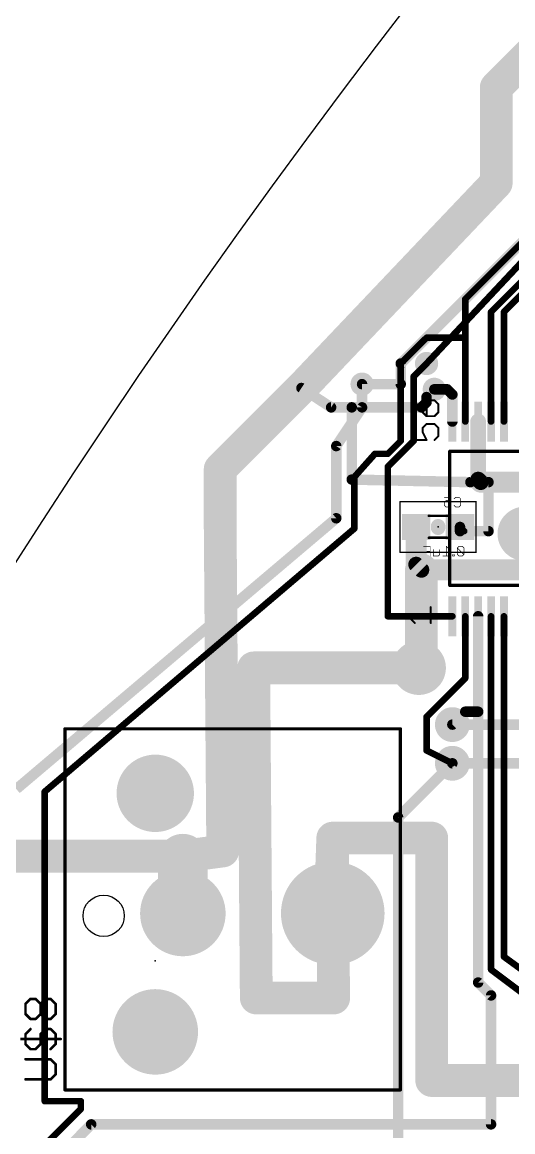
# Model space of a CAD drawing. Extents: x -47 to 149, y 1 to 249.
# Drawn here: x -2.17 to 16.84, y 143.21 to 186.23 of the extents above; entities that cross this region are included whole.
import ezdxf

# ---------------------------------------------------------------- set-up
doc = ezdxf.new("R2010")
doc.units = 0
for name, color, linetype in [('1', 22, 'CONTINUOUS'), ('16', 175, 'CONTINUOUS'), ('17', 82, 'CONTINUOUS'), ('18', 82, 'CONTINUOUS'), ('20', 7, 'CONTINUOUS'), ('21', 253, 'CONTINUOUS'), ('22', 253, 'CONTINUOUS'), ('23', 7, 'CONTINUOUS'), ('24', 7, 'CONTINUOUS'), ('25', 253, 'CONTINUOUS'), ('26', 253, 'CONTINUOUS'), ('28', 253, 'CONTINUOUS'), ('40', 175, 'CONTINUOUS'), ('52', 253, 'CONTINUOUS')]:
    doc.layers.add(name, color=color, linetype=linetype)

# ---------------------------------------------------------------- blocks, each defined once
blk = doc.blocks.new('RECT')
blk.add_solid([(-0.5, -0.5), (0.5, -0.5), (-0.5, 0.5), (0.5, 0.5)])
blk = doc.blocks.new('ROUNDP')
at = {"const_width": 0.5}
blk.add_lwpolyline([(0, -0.25, 1), (0, 0.25, 1), (0, -0.25)], format="xyb", dxfattribs=at)
blk = doc.blocks.new('ROUNDV')
at = {"const_width": 0.5}
blk.add_lwpolyline([(0, -0.25, 1), (0, 0.25, 1), (0, -0.25)], format="xyb", dxfattribs=at)

msp = doc.modelspace()

# ---------------------------------------------------------------- linework, layer by layer
at = {"layer": '1'}
for points, const_width in [([(15, 175.5), (22.5, 183)], 0.254), ([(16, 175), (23, 182)], 0.254), ([(16.5, 175), (23, 181.5)], 0.254), ([(15, 170.75), (15, 175.5)], 0.254), ([(16, 170.75), (16, 175)], 0.254), ([(16.5, 170.75), (16.5, 175)], 0.254), ([(13.5, 174), (12.5, 173)], 0.254), ([(15, 174), (13.5, 174)], 0.254), ([(15, 170.75), (15, 174)], 0.254), ([(12.5, 173), (12.5, 170)], 0.254), ([(13.5, 173), (13, 172.5)], 0.254), ([(13, 172.5), (13, 170)], 0.254), ([(11, 171.3), (11, 172.2)], 0.4064), ([(14.3, 172), (13.8, 172)], 0.4064), ([(14.5, 171.8), (14.3, 172)], 0.4064), ([(14.5, 170.75), (14.5, 171.8)], 0.4064), ([(10, 169.8), (11, 171.3)], 0.4064), ([(15.5, 170.75), (15.5, 168.5)], 0.6096), ([(10, 167), (10, 169.8)], 0.4064), ([(12, 169.5), (12.5, 170)], 0.254), ([(13, 170), (12, 169)], 0.254), ([(10.7, 168.6), (11.5, 169.5)], 0.254), ([(11.5, 169.5), (12, 169.5)], 0.254), ([(12, 169), (12, 163.2)], 0.254), ([(10.7, 166.6), (10.7, 168.6)], 0.254), ([(15.6, 168.4), (17.3, 168.4)], 0.8128), ([(15.5, 168.5), (15.6, 168.4)], 0.6096), ([(-2.4, 156.5), (10, 167)], 0.4064), ([(-1.3, 156.4), (10.7, 166.6)], 0.254), ([(12, 163.2), (14.5, 163.2)], 0.254), ([(15, 163.2), (15, 160.8)], 0.254), ([(15.5, 163.2), (15.5, 159.5)], 0.4064), ([(16, 163.2), (16, 149.5)], 0.254), ([(16.5, 163.2), (16.5, 150)], 0.254), ([(6.8, 161.2), (13.2, 161.2)], 1.27), ([(6.8, 161.2), (6.9, 148.4)], 1.27), ([(15, 160.8), (13.5, 159.3)], 0.254), ([(14.5, 159), (15, 159.5)], 0.4064), ([(15, 159.5), (15.5, 159.5)], 0.4064), ([(15.5, 159.5), (15.5, 149)], 0.4064), ([(13.5, 159.3), (13.5, 158)], 0.254), ([(13.5, 158), (14.5, 157.5)], 0.254), ([(-1.3, 144.4), (-1.3, 156.4)], 0.254), ([(9.8, 152.8), (9.864, 154.6)], 1.27), ([(13.7, 154.6), (9.864, 154.6)], 1.27), ([(9.864, 154.6), (9.864, 151.686)], 1.27), ([(13.7, 154.6), (13.7, 145.2)], 1.27), ([(9.9, 148.4), (9.864, 151.686)], 1.27), ([(16.5, 150), (22, 146)], 0.254), ([(16, 149.5), (22, 145)], 0.254), ([(6.9, 148.4), (9.9, 148.4)], 1.27), ([(15.5, 149), (16, 148.5)], 0.4064), ([(16, 148.5), (16, 143.5)], 0.4064), ([(13.7, 145.2), (14.8, 145.2)], 1.27), ([(-8.5, 135.5), (0.1, 144.1)], 0.254), ([(0.1, 144.4), (-1.3, 144.4)], 0.254), ([(0.1, 144.1), (0.1, 144.4)], 0.254), ([(0.5, 143.5), (-5.1, 137.8)], 0.4064), ([(16, 143.5), (0.5, 143.5)], 0.4064)]:
    msp.add_lwpolyline(points, dxfattribs=dict(at, const_width=const_width))
for points, const_width in [([(15.0635, 175.5, 1), (14.9365, 175.5)], 0.127), ([(14.9551, 175.5449, 1), (15.0449, 175.4551)], 0.127), ([(16.0635, 175, 1), (15.9365, 175)], 0.127), ([(15.9551, 175.0449, 1), (16.0449, 174.9551)], 0.127), ([(16.5635, 175, 1), (16.4365, 175)], 0.127), ([(16.4551, 175.0449, 1), (16.5449, 174.9551)], 0.127), ([(13.5, 174.0635, 1), (13.5, 173.9365)], 0.127), ([(13.5449, 173.9551, 1), (13.4551, 174.0449)], 0.127), ([(15.0635, 174, 1), (14.9365, 174)], 0.127), ([(15, 173.9365, 1), (15, 174.0635)], 0.127), ([(12.5635, 173, 1), (12.4365, 173)], 0.127), ([(12.4551, 173.0449, 1), (12.5449, 172.9551)], 0.127), ([(13.5449, 172.9551, 1), (13.4551, 173.0449)], 0.127), ([(13.0635, 172.5, 1), (12.9365, 172.5)], 0.127), ([(12.9551, 172.5449, 1), (13.0449, 172.4551)], 0.127), ([(11.1016, 172.2, 1), (10.8984, 172.2)], 0.2032), ([(13.8, 172.1016, 1), (13.8, 171.8984)], 0.2032), ([(14.3718, 172.0718, 1), (14.2282, 171.9282)], 0.2032), ([(14.3, 171.8984, 1), (14.3, 172.1016)], 0.2032), ([(14.6016, 171.8, 1), (14.3984, 171.8)], 0.2032), ([(14.4282, 171.7282, 1), (14.5718, 171.8718)], 0.2032), ([(10.8984, 171.3, 1), (11.1016, 171.3)], 0.2032), ([(11.0845, 171.2436, 1), (10.9155, 171.3564)], 0.2032), ([(14.3984, 170.75, 1), (14.6016, 170.75)], 0.2032), ([(14.9365, 170.75, 1), (15.0635, 170.75)], 0.127), ([(14.9365, 170.75, 1), (15.0635, 170.75)], 0.127), ([(15.6524, 170.75, 1), (15.3476, 170.75)], 0.3048), ([(15.9365, 170.75, 1), (16.0635, 170.75)], 0.127), ([(16.4365, 170.75, 1), (16.5635, 170.75)], 0.127), ([(10.1016, 169.8, 1), (9.8984, 169.8)], 0.2032), ([(9.9155, 169.8564, 1), (10.0845, 169.7436)], 0.2032), ([(12.4365, 170, 1), (12.5635, 170)], 0.127), ([(12.5449, 169.9551, 1), (12.4551, 170.0449)], 0.127), ([(12.9365, 170, 1), (13.0635, 170)], 0.127), ([(13.0449, 169.9551, 1), (12.9551, 170.0449)], 0.127), ([(11.5, 169.5635, 1), (11.5, 169.4365)], 0.127), ([(11.5475, 169.4578, 1), (11.4525, 169.5422)], 0.127), ([(11.9551, 169.5449, 1), (12.0449, 169.4551)], 0.127), ([(12, 169.4365, 1), (12, 169.5635)], 0.127), ([(12.0635, 169, 1), (11.9365, 169)], 0.127), ([(11.9551, 169.0449, 1), (12.0449, 168.9551)], 0.127), ([(10.7635, 168.6, 1), (10.6365, 168.6)], 0.127), ([(10.6525, 168.6422, 1), (10.7475, 168.5578)], 0.127), ([(15.6, 168.6032, 1), (15.6, 168.1968)], 0.4064), ([(15.6078, 168.6078, 1), (15.3922, 168.3922)], 0.3048), ([(15.3476, 168.5, 1), (15.6524, 168.5)], 0.3048), ([(15.4922, 168.2922, 1), (15.7078, 168.5078)], 0.3048), ([(9.8984, 167, 1), (10.1016, 167)], 0.2032), ([(10.0657, 166.9225, 1), (9.9343, 167.0775)], 0.2032), ([(10.6365, 166.6, 1), (10.7635, 166.6)], 0.127), ([(10.7411, 166.5516, 1), (10.6589, 166.6484)], 0.127), ([(12, 163.2635, 1), (12, 163.1365)], 0.127), ([(11.9365, 163.2, 1), (12.0635, 163.2)], 0.127), ([(14.5, 163.1365, 1), (14.5, 163.2635)], 0.127), ([(15.0635, 163.2, 1), (14.9365, 163.2)], 0.127), ([(15.6016, 163.2, 1), (15.3984, 163.2)], 0.2032), ([(16.0635, 163.2, 1), (15.9365, 163.2)], 0.127), ([(16.5635, 163.2, 1), (16.4365, 163.2)], 0.127), ([(6.8, 161.5175, 1), (6.8, 160.8825)], 0.635), ([(7.1175, 161.2025, 1), (6.4825, 161.1975)], 0.635), ([(13.2, 160.8825, 1), (13.2, 161.5175)], 0.635), ([(15.0449, 160.7551, 1), (14.9551, 160.8449)], 0.127), ([(14.9365, 160.8, 1), (15.0635, 160.8)], 0.127), ([(15, 159.6016, 1), (15, 159.3984)], 0.2032), ([(15.0718, 159.4282, 1), (14.9282, 159.5718)], 0.2032), ([(15.6016, 159.5, 1), (15.3984, 159.5)], 0.2032), ([(15.5, 159.3984, 1), (15.5, 159.6016)], 0.2032), ([(13.5635, 159.3, 1), (13.4365, 159.3)], 0.127), ([(13.4551, 159.3449, 1), (13.5449, 159.2551)], 0.127), ([(15.3984, 159.5, 1), (15.6016, 159.5)], 0.2032), ([(14.4282, 159.0718, 1), (14.5718, 158.9282)], 0.2032), ([(13.5284, 158.0568, 1), (13.4716, 157.9432)], 0.127), ([(13.4365, 158, 1), (13.5635, 158)], 0.127), ([(14.4716, 157.4432, 1), (14.5284, 157.5568)], 0.127), ([(-1.2365, 156.4, 1), (-1.3635, 156.4)], 0.127), ([(-1.3411, 156.4484, 1), (-1.2589, 156.3516)], 0.127), ([(9.864, 154.9175, 1), (9.864, 154.2825)], 0.635), ([(10.1815, 154.6, 1), (9.5465, 154.6)], 0.635), ([(10.1813, 154.5887, 1), (9.5467, 154.6113)], 0.635), ([(14.0175, 154.6, 1), (13.3825, 154.6)], 0.635), ([(13.7, 154.2825, 1), (13.7, 154.9175)], 0.635), ([(9.4827, 152.8113, 1), (10.1173, 152.7887)], 0.635), ([(10.1815, 151.6895, 1), (9.5465, 151.6825)], 0.635), ([(9.5465, 151.686, 1), (10.1815, 151.686)], 0.635), ([(16.5373, 150.0514, 1), (16.4627, 149.9486)], 0.127), ([(16.4365, 150, 1), (16.5635, 150)], 0.127), ([(16.0381, 149.5508, 1), (15.9619, 149.4492)], 0.127), ([(15.9365, 149.5, 1), (16.0635, 149.5)], 0.127), ([(6.9, 148.7175, 1), (6.9, 148.0825)], 0.635), ([(9.9, 148.0825, 1), (9.9, 148.7175)], 0.635), ([(15.3984, 149, 1), (15.6016, 149)], 0.2032), ([(15.5718, 149.0718, 1), (15.4282, 148.9282)], 0.2032), ([(6.5825, 148.3975, 1), (7.2175, 148.4025)], 0.635), ([(9.5825, 148.3965, 1), (10.2175, 148.4035)], 0.635), ([(16.1016, 148.5, 1), (15.8984, 148.5)], 0.2032), ([(15.9282, 148.4282, 1), (16.0718, 148.5718)], 0.2032), ([(13.7, 145.5175, 1), (13.7, 144.8825)], 0.635), ([(13.3825, 145.2, 1), (14.0175, 145.2)], 0.635), ([(14.8, 144.8825, 1), (14.8, 145.5175)], 0.635), ([(-1.3, 144.4635, 1), (-1.3, 144.3365)], 0.127), ([(-1.3635, 144.4, 1), (-1.2365, 144.4)], 0.127), ([(0.1635, 144.4, 1), (0.0365, 144.4)], 0.127), ([(0.0365, 144.1, 1), (0.1635, 144.1)], 0.127), ([(0.1449, 144.0551, 1), (0.0551, 144.1449)], 0.127), ([(0.1, 144.3365, 1), (0.1, 144.4635)], 0.127), ([(0.5, 143.6016, 1), (0.5, 143.3984)], 0.2032), ([(0.5725, 143.4288, 1), (0.4275, 143.5712)], 0.2032), ([(16, 143.3984, 1), (16, 143.6016)], 0.2032), ([(15.8984, 143.5, 1), (16.1016, 143.5)], 0.2032)]:
    msp.add_lwpolyline(points, format="xyb", dxfattribs=dict(at, const_width=const_width))
at = {"layer": '16'}
for points, const_width in [([(16.2, 183.7), (30.1, 197.6)], 1.27), ([(16.2, 180), (16.2, 183.7)], 1.27), ([(21, 181), (13.5, 173)], 0.254), ([(8.65, 172.05), (16.2, 180)], 1.27), ([(12.5, 173), (18.5, 179)], 0.4064), ([(12.5, 172.2), (12.5, 173)], 0.4064), ([(5.5, 168.9), (8.65, 172.05)], 1.27), ([(9.8, 171.3), (8.65, 172.05)], 0.4064), ([(11, 172.2), (12.5, 172.2)], 0.4064), ([(13.8, 172), (13.5, 171.7)], 0.4064), ([(13.5, 171.5), (13.3, 171.3)], 0.4064), ([(13.5, 171.7), (13.5, 171.5)], 0.4064), ([(10.6, 171.3), (9.8, 171.3)], 0.4064), ([(13.3, 171.3), (10.6, 171.3)], 0.4064), ([(10.6, 168.5), (10.6, 171.3)], 0.4064), ([(5.5, 166.8), (5.5, 168.9)], 1.27), ([(15.2, 168.4), (10.6, 168.5)], 0.4064), ([(15.2, 168.4), (15.9, 168.4)], 0.4064), ([(15.9, 168.4), (15.9, 166.5)], 0.4064), ([(5.5, 166.8), (5.6, 154.1)], 1.27), ([(13.096, 165.204), (13.096, 166.662)], 0.8128), ([(14.796, 166.5), (14.796, 166.662)], 0.4064), ([(15.9, 166.5), (14.796, 166.5)], 0.4064), ([(14.796, 166.662), (14.958, 166.5)], 0.254), ([(13.3, 161.5), (13.3, 165)], 1.27), ([(13.3, 165), (13.096, 165.204)], 0.6096), ([(17.3, 165), (13.3, 165)], 0.8128), ([(13.2, 161.2), (13.3, 161.5)], 1.27), ([(24.5, 159), (14.5, 159)], 0.4064), ([(14.5, 157.5), (12.4, 155.4)], 0.4064), ([(29.5, 157.5), (14.5, 157.5)], 0.4064), ([(12.4, 155.4), (12.4, 140.1)], 0.4064), ([(-3.9, 153.9), (4.1, 153.9)], 1.27), ([(4.054, 153.8), (4.054, 151.676)], 1.9304), ([(5.6, 154.1), (4.1, 153.9)], 1.27), ([(4.1, 153.9), (4.1, 153.8)], 1.27), ([(4.1, 153.8), (4.054, 153.8)], 1.27), ([(18.8, 145.2), (14.8, 145.2)], 1.27)]:
    msp.add_lwpolyline(points, dxfattribs=dict(at, const_width=const_width))
for points, const_width in [([(16.5175, 183.7, 1), (15.8825, 183.7)], 0.635), ([(15.9755, 183.9245, 1), (16.4245, 183.4755)], 0.635), ([(15.8825, 180, 1), (16.5175, 180)], 0.635), ([(16.4302, 179.7814, 1), (15.9698, 180.2186)], 0.635), ([(12.6016, 173, 1), (12.3984, 173)], 0.2032), ([(12.4282, 173.0718, 1), (12.5718, 172.9282)], 0.2032), ([(13.4537, 173.0434, 1), (13.5463, 172.9566)], 0.127), ([(8.4198, 172.2686, 1), (8.8802, 171.8314)], 0.635), ([(8.8745, 171.8255, 1), (8.4255, 172.2745)], 0.635), ([(8.7055, 172.1351, 1), (8.5945, 171.9649)], 0.2032), ([(11, 172.3016, 1), (11, 172.0984)], 0.2032), ([(12.3984, 172.2, 1), (12.6016, 172.2)], 0.2032), ([(12.5, 172.0984, 1), (12.5, 172.3016)], 0.2032), ([(13.8718, 171.9282, 1), (13.7282, 172.0718)], 0.2032), ([(13.6016, 171.7, 1), (13.3984, 171.7)], 0.2032), ([(13.4282, 171.7718, 1), (13.5718, 171.6282)], 0.2032), ([(13.5718, 171.4282, 1), (13.4282, 171.5718)], 0.2032), ([(9.8, 171.4016, 1), (9.8, 171.1984)], 0.2032), ([(9.7445, 171.2149, 1), (9.8555, 171.3851)], 0.2032), ([(10.6, 171.4016, 1), (10.6, 171.1984)], 0.2032), ([(10.7016, 171.3, 1), (10.4984, 171.3)], 0.2032), ([(10.6, 171.1984, 1), (10.6, 171.4016)], 0.2032), ([(13.2282, 171.3718, 1), (13.3718, 171.2282)], 0.2032), ([(13.3, 171.1984, 1), (13.3, 171.4016)], 0.2032), ([(13.3984, 171.5, 1), (13.6016, 171.5)], 0.2032), ([(5.8175, 168.9, 1), (5.1825, 168.9)], 0.635), ([(5.2755, 169.1245, 1), (5.7245, 168.6755)], 0.635), ([(10.6022, 168.6016, 1), (10.5978, 168.3984)], 0.2032), ([(10.4984, 168.5, 1), (10.7016, 168.5)], 0.2032), ([(15.2, 168.5016, 1), (15.2, 168.2984)], 0.2032), ([(15.1978, 168.2984, 1), (15.2022, 168.5016)], 0.2032), ([(16.0016, 168.4, 1), (15.7984, 168.4)], 0.2032), ([(15.9, 168.2984, 1), (15.9, 168.5016)], 0.2032), ([(5.8175, 166.8025, 1), (5.1825, 166.7975)], 0.635), ([(5.1825, 166.8, 1), (5.8175, 166.8)], 0.635), ([(13.2992, 166.662, 1), (12.8928, 166.662)], 0.4064), ([(14.8976, 166.662, 1), (14.6944, 166.662)], 0.2032), ([(14.796, 166.6016, 1), (14.796, 166.3984)], 0.2032), ([(14.6944, 166.5, 1), (14.8976, 166.5)], 0.2032), ([(14.8409, 166.7069, 1), (14.7511, 166.6171)], 0.127), ([(14.9131, 166.4551, 1), (15.0029, 166.5449)], 0.127), ([(15.7984, 166.5, 1), (16.0016, 166.5)], 0.2032), ([(15.9, 166.3984, 1), (15.9, 166.6016)], 0.2032), ([(13.6175, 165, 1), (12.9825, 165)], 0.635), ([(12.8928, 165.204, 1), (13.2992, 165.204)], 0.4064), ([(13.2038, 165.3118, 1), (12.9882, 165.0962)], 0.3048), ([(13.3, 165.2032, 1), (13.3, 164.7968)], 0.4064), ([(13.1922, 164.8922, 1), (13.4078, 165.1078)], 0.3048), ([(12.9825, 161.5, 1), (13.6175, 161.5)], 0.635), ([(13.6012, 161.3996, 1), (12.9988, 161.6004)], 0.635), ([(12.8988, 161.3004, 1), (13.5012, 161.0996)], 0.635), ([(14.5, 159.1016, 1), (14.5, 158.8984)], 0.2032), ([(14.5, 157.6016, 1), (14.5, 157.3984)], 0.2032), ([(14.5718, 157.4282, 1), (14.4282, 157.5718)], 0.2032), ([(12.5016, 155.4, 1), (12.2984, 155.4)], 0.2032), ([(12.3282, 155.4718, 1), (12.4718, 155.3282)], 0.2032), ([(4.5366, 153.8, 1), (3.5714, 153.8)], 0.9652), ([(4.4175, 153.9, 1), (3.7825, 153.9)], 0.635), ([(4.058, 154.2147, 1), (4.142, 153.5853)], 0.635), ([(4.1, 153.5825, 1), (4.1, 154.2175)], 0.635), ([(5.642, 153.7853, 1), (5.558, 154.4147)], 0.635), ([(4.054, 154.1175, 1), (4.054, 153.4825)], 0.635), ([(3.7825, 153.8, 1), (4.4175, 153.8)], 0.635), ([(4.1, 153.4825, 1), (4.1, 154.1175)], 0.635), ([(5.2825, 154.0975, 1), (5.9175, 154.1025)], 0.635), ([(3.5714, 151.676, 1), (4.5366, 151.676)], 0.9652), ([(14.8, 145.5175, 1), (14.8, 144.8825)], 0.635)]:
    msp.add_lwpolyline(points, format="xyb", dxfattribs=dict(at, const_width=const_width))
at = {"layer": '20'}
msp.add_circle((0.984, 151.586), 0.8, dxfattribs=at)
for centre, radius, start, end in [((236.4723, 13.3419), 283.1243, 123.6957, 182.4174), ((276.3727, -6.2602), 277.2785, 132.7657, 178.4169)]:
    msp.add_arc(centre, radius, start, end, dxfattribs=at)
at = {"layer": '21'}
for points, const_width in [([(13.0373, 171.5753), (13.1914, 171.2671)], 0.0762), ([(13.1914, 171.2671), (13.4996, 170.9589)], 0.0762), ([(13.6537, 171.5753), (13.4996, 171.4212)], 0.0762), ([(13.4996, 171.4212), (13.4996, 170.9589)], 0.0762), ([(13.8078, 171.5753), (13.6537, 171.5753)], 0.0762), ([(13.9619, 171.4212), (13.8078, 171.5753)], 0.0762), ([(13.9619, 171.113), (13.9619, 171.4212)], 0.0762), ([(13.4996, 170.9589), (13.8078, 170.9589)], 0.0762), ([(13.8078, 170.9589), (13.9619, 171.113)], 0.0762), ([(13.0373, 170.6545), (13.0373, 170.0381)], 0.0762), ([(13.3455, 170.5004), (13.4996, 170.6545)], 0.0762), ([(13.3455, 170.3463), (13.3455, 170.5004)], 0.0762), ([(13.4996, 170.0381), (13.3455, 170.3463)], 0.0762), ([(13.4996, 170.6545), (13.8078, 170.6545)], 0.0762), ([(13.8078, 170.6545), (13.9619, 170.5004)], 0.0762), ([(13.9619, 170.5004), (13.9619, 170.1922)], 0.0762), ([(13.0373, 170.0381), (13.4996, 170.0381)], 0.0762), ([(13.9619, 170.1922), (13.8078, 170.0381)], 0.0762), ([(14.4, 169.6), (14.4, 164.4)], 0.127), ([(28.1, 169.6), (14.4, 169.6)], 0.127), ([(14.4, 164.4), (28.1, 164.4)], 0.127), ([(13.6619, 162.9381), (13.6619, 163.5545)], 0.0762), ([(13.0455, 162.9381), (12.7373, 163.2463)], 0.0762), ([(12.7373, 163.2463), (13.6619, 163.2463)], 0.0762), ([(-0.516, 158.836), (-0.516, 144.836)], 0.127), ([(12.484, 158.836), (-0.516, 158.836)], 0.127), ([(12.484, 144.836), (12.484, 158.836)], 0.127), ([(-0.516, 144.836), (12.484, 144.836)], 0.127)]:
    msp.add_lwpolyline(points, dxfattribs=dict(at, const_width=const_width))
for points, const_width in [([(13.0544, 171.5838, 1), (13.0203, 171.5668)], 0.0381), ([(13.2049, 171.2805, 1), (13.1779, 171.2536)], 0.0381), ([(13.1744, 171.2586, 1), (13.2084, 171.2756)], 0.0381), ([(13.4861, 171.4346, 1), (13.5131, 171.4077)], 0.0381), ([(13.5187, 171.4212, 1), (13.4806, 171.4212)], 0.0381), ([(13.6537, 171.5943, 1), (13.6537, 171.5562)], 0.0381), ([(13.6672, 171.5618, 1), (13.6402, 171.5887)], 0.0381), ([(13.8213, 171.5887, 1), (13.7943, 171.5618)], 0.0381), ([(13.8078, 171.5562, 1), (13.8078, 171.5943)], 0.0381), ([(13.9809, 171.4212, 1), (13.9428, 171.4212)], 0.0381), ([(13.9484, 171.4077, 1), (13.9754, 171.4346)], 0.0381), ([(13.4996, 170.9779, 1), (13.4996, 170.9398)], 0.0381), ([(13.4806, 170.9589, 1), (13.5187, 170.9589)], 0.0381), ([(13.4861, 170.9454, 1), (13.5131, 170.9724)], 0.0381), ([(13.7943, 170.9724, 1), (13.8213, 170.9454)], 0.0381), ([(13.8078, 170.9398, 1), (13.8078, 170.9779)], 0.0381), ([(13.9428, 171.113, 1), (13.9809, 171.113)], 0.0381), ([(13.9754, 171.0995, 1), (13.9484, 171.1265)], 0.0381), ([(13.0564, 170.6545, 1), (13.0183, 170.6545)], 0.0381), ([(13.3646, 170.5004, 1), (13.3265, 170.5004)], 0.0381), ([(13.332, 170.5139, 1), (13.359, 170.4869)], 0.0381), ([(13.3625, 170.3548, 1), (13.3285, 170.3378)], 0.0381), ([(13.4996, 170.6735, 1), (13.4996, 170.6354)], 0.0381), ([(13.5131, 170.641, 1), (13.4861, 170.668)], 0.0381), ([(13.8213, 170.668, 1), (13.7943, 170.641)], 0.0381), ([(13.8078, 170.6354, 1), (13.8078, 170.6735)], 0.0381), ([(13.9809, 170.5004, 1), (13.9428, 170.5004)], 0.0381), ([(13.9484, 170.4869, 1), (13.9754, 170.5139)], 0.0381), ([(13.0373, 170.0572, 1), (13.0373, 170.0191)], 0.0381), ([(13.0183, 170.0381, 1), (13.0564, 170.0381)], 0.0381), ([(13.3265, 170.3463, 1), (13.3646, 170.3463)], 0.0381), ([(13.4826, 170.0296, 1), (13.5166, 170.0466)], 0.0381), ([(13.4996, 170.0191, 1), (13.4996, 170.0572)], 0.0381), ([(13.7943, 170.0516, 1), (13.8213, 170.0246)], 0.0381), ([(13.9428, 170.1922, 1), (13.9809, 170.1922)], 0.0381), ([(13.9754, 170.1787, 1), (13.9484, 170.2057)], 0.0381), ([(14.4318, 169.6, 1), (14.3682, 169.6)], 0.0635), ([(14.4, 169.6317, 1), (14.4, 169.5683)], 0.0635), ([(14.3682, 164.4, 1), (14.4318, 164.4)], 0.0635), ([(14.4, 164.4317, 1), (14.4, 164.3683)], 0.0635), ([(13.681, 163.5545, 1), (13.6429, 163.5545)], 0.0381), ([(12.7508, 163.2598, 1), (12.7238, 163.2328)], 0.0381), ([(12.7373, 163.2653, 1), (12.7373, 163.2272)], 0.0381), ([(13.6619, 163.2272, 1), (13.6619, 163.2653)], 0.0381), ([(13.032, 162.9246, 1), (13.059, 162.9516)], 0.0381), ([(13.6429, 162.9381, 1), (13.681, 162.9381)], 0.0381), ([(-0.4843, 158.836, 1), (-0.5477, 158.836)], 0.0635), ([(-0.516, 158.8678, 1), (-0.516, 158.8043)], 0.0635), ([(12.5158, 158.836, 1), (12.4522, 158.836)], 0.0635), ([(12.484, 158.8043, 1), (12.484, 158.8678)], 0.0635), ([(-0.516, 144.8678, 1), (-0.516, 144.8043)], 0.0635), ([(-0.5477, 144.836, 1), (-0.4843, 144.836)], 0.0635), ([(12.4522, 144.836, 1), (12.5158, 144.836)], 0.0635), ([(12.484, 144.8043, 1), (12.484, 144.8678)], 0.0635)]:
    msp.add_lwpolyline(points, format="xyb", dxfattribs=dict(at, const_width=const_width))
at = {"layer": '22', "const_width": 0.5588}
msp.add_lwpolyline([(13.946, 166.6925), (13.946, 166.6315)], dxfattribs=at)
at = {"layer": '22', "const_width": 0.2794}
for points in [[(14.0857, 166.6925, 1), (13.8063, 166.6925)], [(13.8063, 166.6315, 1), (14.0857, 166.6315)]]:
    msp.add_lwpolyline(points, format="xyb", dxfattribs=at)
at = {"layer": '23'}
msp.add_point((2.984, 149.836), dxfattribs=at)
at = {"layer": '24'}
msp.add_point((13.946, 166.662), dxfattribs=at)
at = {"layer": '25', "const_width": 0.0508}
for points in [[(-2.0642, 148.1883, 1), (-2.0282, 148.1523)], [(-2.0208, 148.1703, 1), (-2.0716, 148.1703)], [(-1.8513, 148.3906, 1), (-1.8513, 148.3398)], [(-1.8333, 148.3472, 1), (-1.8693, 148.3832)], [(-1.6384, 148.3832, 1), (-1.6744, 148.3472)], [(-1.6564, 148.3398, 1), (-1.6564, 148.3906)], [(-1.4795, 148.1883, 1), (-1.4435, 148.1523)], [(-1.4361, 148.1703, 1), (-1.4869, 148.1703)], [(-1.4795, 148.1523, 1), (-1.4435, 148.1883)], [(-1.2666, 148.3906, 1), (-1.2666, 148.3398)], [(-1.2486, 148.3472, 1), (-1.2846, 148.3832)], [(-1.0537, 148.3832, 1), (-1.0897, 148.3472)], [(-1.0717, 148.3398, 1), (-1.0717, 148.3906)], [(-0.8514, 148.1703, 1), (-0.9022, 148.1703)], [(-0.8948, 148.1523, 1), (-0.8588, 148.1883)], [(-2.0282, 147.7985, 1), (-2.0642, 147.7625)], [(-2.0716, 147.7805, 1), (-2.0208, 147.7805)], [(-1.8513, 147.611, 1), (-1.8513, 147.5602)], [(-1.8693, 147.5676, 1), (-1.8333, 147.6036)], [(-1.6744, 147.6036, 1), (-1.6384, 147.5676)], [(-1.6564, 147.5602, 1), (-1.6564, 147.611)], [(-1.4435, 147.7985, 1), (-1.4795, 147.7625)], [(-1.4869, 147.7805, 1), (-1.4361, 147.7805)], [(-1.4435, 147.7625, 1), (-1.4795, 147.7985)], [(-1.2666, 147.611, 1), (-1.2666, 147.5602)], [(-1.2846, 147.5676, 1), (-1.2486, 147.6036)], [(-1.0897, 147.6036, 1), (-1.0537, 147.5676)], [(-1.0717, 147.5602, 1), (-1.0717, 147.611)], [(-0.9022, 147.7805, 1), (-0.8514, 147.7805)], [(-0.8588, 147.7625, 1), (-0.8948, 147.7985)], [(-1.8333, 147.1778, 1), (-1.8693, 147.2138)], [(-1.2666, 147.2212, 1), (-1.2666, 147.1704)], [(-1.2486, 147.1778, 1), (-1.2846, 147.2138)], [(-1.0537, 147.2138, 1), (-1.0897, 147.1778)], [(-1.0717, 147.1704, 1), (-1.0717, 147.2212)], [(-2.0642, 147.0189, 1), (-2.0282, 146.9829)], [(-2.0208, 147.0009, 1), (-2.0716, 147.0009)], [(-1.4795, 147.0189, 1), (-1.4435, 146.9829)], [(-1.4361, 147.0009, 1), (-1.4869, 147.0009)], [(-0.8514, 147.0009, 1), (-0.9022, 147.0009)], [(-0.8948, 146.9829, 1), (-0.8588, 147.0189)], [(-0.6819, 146.7806, 1), (-0.6819, 146.8314)], [(-2.0282, 146.6291, 1), (-2.0642, 146.5931)], [(-2.0716, 146.6111, 1), (-2.0208, 146.6111)], [(-1.8513, 146.4416, 1), (-1.8513, 146.3908)], [(-1.8693, 146.3982, 1), (-1.8333, 146.4342)], [(-1.6744, 146.4342, 1), (-1.6384, 146.3982)], [(-1.6564, 146.3908, 1), (-1.6564, 146.4416)], [(-1.4869, 146.6111, 1), (-1.4361, 146.6111)], [(-1.4435, 146.5931, 1), (-1.4795, 146.6291)], [(-1.0897, 146.4342, 1), (-1.0537, 146.3982)], [(-0.9022, 146.6111, 1), (-0.8514, 146.6111)], [(-0.8588, 146.5931, 1), (-0.8948, 146.6291)], [(-2.0462, 146.0518, 1), (-2.0462, 146.001)], [(-1.0537, 146.0444, 1), (-1.0897, 146.0084)], [(-1.0717, 146.001, 1), (-1.0717, 146.0518)], [(-0.8514, 145.8315, 1), (-0.9022, 145.8315)], [(-0.8948, 145.8135, 1), (-0.8588, 145.8495)], [(-0.9022, 145.4417, 1), (-0.8514, 145.4417)], [(-0.8588, 145.4237, 1), (-0.8948, 145.4597)], [(-2.0462, 145.2722, 1), (-2.0462, 145.2214)], [(-1.0897, 145.2648, 1), (-1.0537, 145.2288)], [(-1.0717, 145.2214, 1), (-1.0717, 145.2722)]]:
    msp.add_lwpolyline(points, format="xyb", dxfattribs=at)
at = {"layer": '25', "const_width": 0.1016}
for points in [[(-2.0462, 148.1703), (-1.8513, 148.3652)], [(-2.0462, 147.7805), (-2.0462, 148.1703)], [(-1.8513, 148.3652), (-1.6564, 148.3652)], [(-1.6564, 148.3652), (-1.4615, 148.1703)], [(-1.4615, 148.1703), (-1.2666, 148.3652)], [(-1.4615, 147.7805), (-1.4615, 148.1703)], [(-1.2666, 148.3652), (-1.0717, 148.3652)], [(-1.0717, 148.3652), (-0.8768, 148.1703)], [(-0.8768, 148.1703), (-0.8768, 147.7805)], [(-1.8513, 147.5856), (-2.0462, 147.7805)], [(-1.6564, 147.5856), (-1.8513, 147.5856)], [(-1.4615, 147.7805), (-1.6564, 147.5856)], [(-1.2666, 147.5856), (-1.4615, 147.7805)], [(-1.0717, 147.5856), (-1.2666, 147.5856)], [(-0.8768, 147.7805), (-1.0717, 147.5856)], [(-2.0462, 147.0009), (-1.8513, 147.1958)], [(-1.2666, 147.1958), (-1.4615, 147.0009)], [(-1.0717, 147.1958), (-1.2666, 147.1958)], [(-0.8768, 147.0009), (-1.0717, 147.1958)], [(-2.2411, 146.806), (-0.6819, 146.806)], [(-2.0462, 146.6111), (-2.0462, 147.0009)], [(-1.4615, 147.0009), (-1.4615, 146.6111)], [(-0.8768, 146.6111), (-0.8768, 147.0009)], [(-1.8513, 146.4162), (-2.0462, 146.6111)], [(-1.6564, 146.4162), (-1.8513, 146.4162)], [(-1.4615, 146.6111), (-1.6564, 146.4162)], [(-1.0717, 146.4162), (-0.8768, 146.6111)], [(-1.0717, 146.0264), (-2.0462, 146.0264)], [(-0.8768, 145.8315), (-1.0717, 146.0264)], [(-0.8768, 145.4417), (-0.8768, 145.8315)], [(-1.0717, 145.2468), (-0.8768, 145.4417)], [(-2.0462, 145.2468), (-1.0717, 145.2468)]]:
    msp.add_lwpolyline(points, dxfattribs=at)
at = {"layer": '26', "const_width": 0.0254}
for points in [[(14.1939, 167.818), (14.4481, 167.818)], [(14.4481, 167.818), (14.4481, 167.6274)], [(14.5681, 167.7545), (14.6316, 167.818)], [(14.6316, 167.818), (14.7587, 167.818)], [(14.7587, 167.818), (14.8223, 167.7545)], [(14.2574, 167.6909), (14.1939, 167.6274)], [(14.1939, 167.6274), (14.1939, 167.5003)], [(14.1939, 167.5003), (14.2574, 167.4367)], [(14.321, 167.6909), (14.2574, 167.6909)], [(14.2574, 167.4367), (14.3845, 167.4367)], [(14.4481, 167.6274), (14.321, 167.6909)], [(14.3845, 167.4367), (14.4481, 167.5003)], [(14.6316, 167.4367), (14.5681, 167.5003)], [(14.7587, 167.4367), (14.6316, 167.4367)], [(14.8223, 167.5003), (14.7587, 167.4367)], [(14.8223, 167.7545), (14.8223, 167.5003)]]:
    msp.add_lwpolyline(points, dxfattribs=at)
at = {"layer": '26', "const_width": 0.0127}
for points in [[(14.1939, 167.8244, 1), (14.1939, 167.8117)], [(14.4544, 167.818, 1), (14.4417, 167.818)], [(14.4481, 167.8117, 1), (14.4481, 167.8244)], [(14.6316, 167.8244, 1), (14.6316, 167.8117)], [(14.6361, 167.8135, 1), (14.6271, 167.8225)], [(14.7632, 167.8225, 1), (14.7543, 167.8135)], [(14.7587, 167.8117, 1), (14.7587, 167.8244)], [(14.2002, 167.6274, 1), (14.1875, 167.6274)], [(14.1894, 167.6319, 1), (14.1984, 167.6229)], [(14.1984, 167.5047, 1), (14.1894, 167.4958)], [(14.1875, 167.5003, 1), (14.2002, 167.5003)], [(14.2574, 167.6973, 1), (14.2574, 167.6846)], [(14.2574, 167.443, 1), (14.2574, 167.4304)], [(14.2619, 167.6864, 1), (14.2529, 167.6954)], [(14.2529, 167.4322, 1), (14.2619, 167.4412)], [(14.3238, 167.6966, 1), (14.3181, 167.6852)], [(14.321, 167.6846, 1), (14.321, 167.6973)], [(14.3801, 167.4412, 1), (14.389, 167.4322)], [(14.3845, 167.4304, 1), (14.3845, 167.443)], [(14.4417, 167.6274, 1), (14.4544, 167.6274)], [(14.4526, 167.4958, 1), (14.4436, 167.5047)], [(14.4453, 167.6217, 1), (14.4509, 167.633)], [(14.5636, 167.759, 1), (14.5726, 167.75)], [(14.5726, 167.5047, 1), (14.5636, 167.4958)], [(14.6316, 167.443, 1), (14.6316, 167.4304)], [(14.6271, 167.4322, 1), (14.6361, 167.4412)], [(14.7543, 167.4412, 1), (14.7632, 167.4322)], [(14.7587, 167.4304, 1), (14.7587, 167.443)], [(14.8286, 167.7545, 1), (14.816, 167.7545)], [(14.816, 167.5003, 1), (14.8286, 167.5003)], [(14.8178, 167.75, 1), (14.8268, 167.759)], [(14.8268, 167.4958, 1), (14.8178, 167.5047)]]:
    msp.add_lwpolyline(points, format="xyb", dxfattribs=at)
at = {"layer": '28', "const_width": 0.0254}
for points in [[(13.6396, 165.913), (13.3854, 165.913)], [(13.6396, 165.7224), (13.5125, 165.7224)], [(13.6396, 165.5317), (13.6396, 165.913)], [(13.7596, 165.5317), (13.7596, 165.7859)], [(14.0138, 165.7859), (14.0138, 165.5953)], [(14.388, 165.7859), (14.2609, 165.913)], [(14.2609, 165.913), (14.2609, 165.5317)], [(14.7586, 165.913), (14.6951, 165.8495)], [(14.6951, 165.8495), (14.6951, 165.5953)], [(14.9493, 165.5953), (14.6951, 165.8495)], [(14.8857, 165.913), (14.7586, 165.913)], [(14.9493, 165.8495), (14.8857, 165.913)], [(14.9493, 165.5953), (14.9493, 165.8495)], [(13.9502, 165.5317), (13.7596, 165.5317)], [(14.0138, 165.5953), (13.9502, 165.5317)], [(14.388, 165.5317), (14.1338, 165.5317)], [(14.5751, 165.5953), (14.5115, 165.5953)], [(14.5115, 165.5953), (14.5115, 165.5317)], [(14.5115, 165.5317), (14.5751, 165.5317)], [(14.5751, 165.5317), (14.5751, 165.5953)], [(14.6951, 165.5953), (14.7586, 165.5317)], [(14.7586, 165.5317), (14.8857, 165.5317)], [(14.8857, 165.5317), (14.9493, 165.5953)]]:
    msp.add_lwpolyline(points, dxfattribs=at)
at = {"layer": '28', "const_width": 0.0127}
for points in [[(13.3854, 165.9194, 1), (13.3854, 165.9067)], [(13.5125, 165.7287, 1), (13.5125, 165.716)], [(13.6459, 165.913, 1), (13.6332, 165.913)], [(13.6396, 165.9067, 1), (13.6396, 165.9194)], [(13.6396, 165.716, 1), (13.6396, 165.7287)], [(13.7659, 165.7859, 1), (13.7532, 165.7859)], [(14.0201, 165.7859, 1), (14.0074, 165.7859)], [(14.2654, 165.9175, 1), (14.2564, 165.9085)], [(14.2672, 165.913, 1), (14.2545, 165.913)], [(14.3835, 165.7814, 1), (14.3925, 165.7904)], [(14.7014, 165.8495, 1), (14.6887, 165.8495)], [(14.6996, 165.854, 1), (14.6906, 165.845)], [(14.6906, 165.854, 1), (14.6996, 165.845)], [(14.7586, 165.9194, 1), (14.7586, 165.9067)], [(14.7631, 165.9085, 1), (14.7541, 165.9175)], [(14.8902, 165.9175, 1), (14.8813, 165.9085)], [(14.8857, 165.9067, 1), (14.8857, 165.9194)], [(14.9557, 165.8495, 1), (14.943, 165.8495)], [(14.9448, 165.845, 1), (14.9538, 165.854)], [(13.6332, 165.5317, 1), (13.6459, 165.5317)], [(13.7596, 165.538, 1), (13.7596, 165.5254)], [(13.7532, 165.5317, 1), (13.7659, 165.5317)], [(13.9457, 165.5362, 1), (13.9547, 165.5272)], [(13.9502, 165.5254, 1), (13.9502, 165.538)], [(14.0074, 165.5953, 1), (14.0201, 165.5953)], [(14.0183, 165.5908, 1), (14.0093, 165.5997)], [(14.1338, 165.538, 1), (14.1338, 165.5254)], [(14.2545, 165.5317, 1), (14.2672, 165.5317)], [(14.388, 165.5254, 1), (14.388, 165.538)], [(14.5115, 165.6016, 1), (14.5115, 165.5889)], [(14.5115, 165.538, 1), (14.5115, 165.5254)], [(14.5179, 165.5953, 1), (14.5052, 165.5953)], [(14.5052, 165.5317, 1), (14.5179, 165.5317)], [(14.5814, 165.5953, 1), (14.5687, 165.5953)], [(14.5687, 165.5317, 1), (14.5814, 165.5317)], [(14.5751, 165.5889, 1), (14.5751, 165.6016)], [(14.5751, 165.5254, 1), (14.5751, 165.538)], [(14.6996, 165.5997, 1), (14.6906, 165.5908)], [(14.6887, 165.5953, 1), (14.7014, 165.5953)], [(14.7586, 165.538, 1), (14.7586, 165.5254)], [(14.7541, 165.5272, 1), (14.7631, 165.5362)], [(14.8813, 165.5362, 1), (14.8902, 165.5272)], [(14.8857, 165.5254, 1), (14.8857, 165.538)], [(14.943, 165.5953, 1), (14.9557, 165.5953)], [(14.9538, 165.5908, 1), (14.9448, 165.5997)], [(14.9448, 165.5908, 1), (14.9538, 165.5997)]]:
    msp.add_lwpolyline(points, format="xyb", dxfattribs=at)
at = {"layer": '40', "const_width": 0.0508}
for points in [[(15.419, 167.645), (12.473, 167.645)], [(12.473, 167.645), (12.473, 165.679)], [(15.419, 165.679), (15.419, 167.645)], [(12.473, 165.679), (15.419, 165.679)]]:
    msp.add_lwpolyline(points, dxfattribs=at)
at = {"layer": '40', "const_width": 0.0254}
for points in [[(12.473, 167.6577, 1), (12.473, 167.6323)], [(12.4857, 167.645, 1), (12.4603, 167.645)], [(15.4317, 167.645, 1), (15.4063, 167.645)], [(15.419, 167.6323, 1), (15.419, 167.6577)], [(12.473, 165.6917, 1), (12.473, 165.6663)], [(12.4603, 165.679, 1), (12.4857, 165.679)], [(15.4063, 165.679, 1), (15.4317, 165.679)], [(15.419, 165.6663, 1), (15.419, 165.6917)]]:
    msp.add_lwpolyline(points, format="xyb", dxfattribs=at)
at = {"layer": '52', "const_width": 0.1016}
for points in [[(14.302, 167.094), (13.59, 167.094)], [(14.302, 166.243), (13.59, 166.243)]]:
    msp.add_lwpolyline(points, dxfattribs=at)
at = {"layer": '52', "const_width": 0.0508}
for points in [[(13.59, 167.1194, 1), (13.59, 167.0686)], [(14.302, 167.0686, 1), (14.302, 167.1194)], [(13.59, 166.2684, 1), (13.59, 166.2176)], [(14.302, 166.2176, 1), (14.302, 166.2684)]]:
    msp.add_lwpolyline(points, format="xyb", dxfattribs=at)

# ---------------------------------------------------------------- block references
at = {"layer": '1', "xscale": 0.3, "yscale": 1.55}
for p in [(14.5, 170.75), (15, 170.75), (15.5, 170.75), (16, 170.75), (16.5, 170.75), (14.5, 163.2), (15, 163.2), (15.5, 163.2), (16, 163.2), (16.5, 163.2)]:
    msp.add_blockref('RECT', p, dxfattribs=at)
at = {"layer": '16', "xscale": 1.1, "rotation": 180}
for p in [(13.096, 166.662), (14.796, 166.662)]:
    msp.add_blockref('RECT', p, dxfattribs=at)
at = {"layer": '17'}
for p, xscale, yscale in [((2.984, 156.336), 3, 3), ((2.984, 156.336), 3, 3), ((9.864, 151.686), 4.016, 4.016), ((9.864, 151.686), 4.016, 4.016), ((4.054, 151.676), 3.316, 3.316), ((4.054, 151.676), 3.316, 3.316), ((2.984, 147.086), 3.316, 3.316), ((2.984, 147.086), 3.316, 3.316)]:
    msp.add_blockref('ROUNDP', p, dxfattribs=dict(at, xscale=xscale, yscale=yscale))
at = {"layer": '18'}
for p, xscale, yscale in [((13.5, 173), 0.9, 0.9), ((13.5, 173), 0.9, 0.9), ((11, 172.2), 0.9, 0.9), ((11, 172.2), 0.9, 0.9), ((13.8, 172), 0.9, 0.9), ((13.8, 172), 0.9, 0.9), ((17.3, 166.4), 2.1, 2.1), ((17.3, 166.4), 2.1, 2.1), ((13.2, 161.2), 2.1, 2.1), ((13.2, 161.2), 2.1, 2.1), ((14.5, 159), 1.35, 1.35), ((14.5, 159), 1.35, 1.35), ((14.5, 157.5), 1.35, 1.35), ((14.5, 157.5), 1.35, 1.35), ((14.8, 145.2), 0.9, 0.9), ((14.8, 145.2), 0.9, 0.9)]:
    msp.add_blockref('ROUNDV', p, dxfattribs=dict(at, xscale=xscale, yscale=yscale))
at = {"layer": '52', "xscale": 0.5001, "yscale": 0.95, "rotation": 180}
for p in [(13.3658, 166.6671), (14.5342, 166.6671)]:
    msp.add_blockref('RECT', p, dxfattribs=at)

doc.saveas('drawing.dxf')
